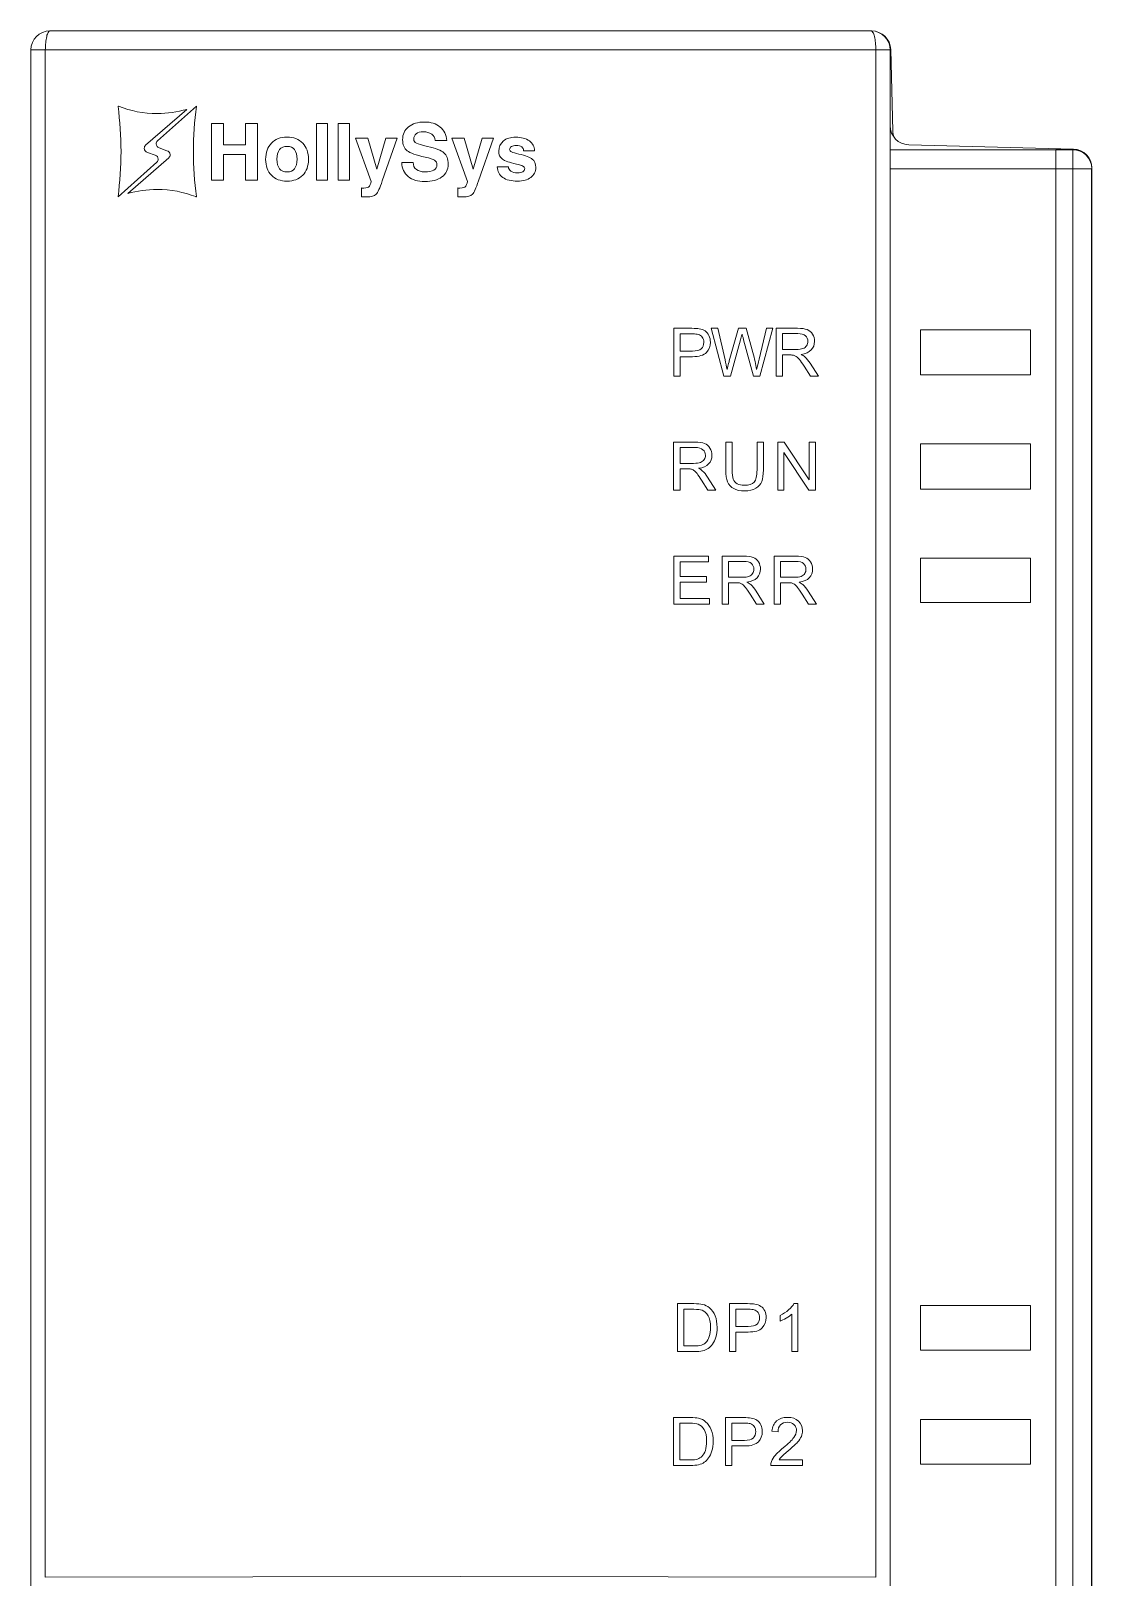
# Model space of a CAD drawing. Header units: millimetres. Extents: x 33157 to 59611, y -29750 to 1750.
# Drawn here: x 53813.7 to 53858.4, y -674.3 to -609.2 of the extents above; entities that cross this region are included whole.
import ezdxf

# ---------------------------------------------------------------- set-up
doc = ezdxf.new("R2010")
doc.units = ezdxf.units.MM
doc.layers.get('0').update_dxf_attribs({"lineweight": 18})
doc.layers.add('layer 1', color=7, linetype='Continuous', lineweight=18)
doc.layers.add('细实线', color=7, linetype='Continuous', lineweight=20)

# ---------------------------------------------------------------- blocks, each defined once
blk = doc.blocks.new('lk249s')
at = {"layer": 'layer 1', "lineweight": 9}
for points in [[(54151.622, -793.039), (54156.254, -793.039), (54156.254, -791.135), (54151.622, -791.135)], [(54151.622, -797.849), (54156.254, -797.849), (54156.254, -795.946), (54151.622, -795.946)], [(54151.622, -802.634), (54156.254, -802.634), (54156.254, -800.756), (54151.622, -800.756)], [(54151.622, -834.134), (54156.254, -834.134), (54156.254, -832.256), (54151.622, -832.256)], [(54151.622, -838.934), (54156.254, -838.934), (54156.254, -837.056), (54151.622, -837.056)]]:
    blk.add_lwpolyline(points, close=True, dxfattribs=at)
at = {"layer": 'layer 1'}
for points, knots in [([(54157.33, -783.542), (54157.33, -783.542), (54158.046, -783.542), (54158.046, -783.542), (54158.258, -783.542), (54158.462, -783.626), (54158.612, -783.776), (54158.762, -783.926), (54158.846, -784.13), (54158.846, -784.342), (54158.846, -784.342), (54158.846, -849.133), (54158.846, -849.133), (54158.846, -849.133), (54150.346, -854.036), (54150.346, -854.036), (54150.346, -854.036), (54150.347, -851.083), (54150.347, -851.083), (54150.347, -851.083), (54155.33, -848.206), (54155.33, -848.206), (54156.568, -847.491), (54157.33, -846.171), (54157.33, -844.741), (54157.33, -844.741), (54157.33, -783.542), (54157.33, -783.542)], [0, 0, 0, 0, 140214.61776, 140214.61776, 140214.61776, 280429.23552, 280429.23552, 280429.23552, 420643.85328, 420643.85328, 420643.85328, 560858.47104, 560858.47104, 560858.47104, 701073.0888, 701073.0888, 701073.0888, 841287.706559, 841287.706559, 841287.706559, 981502.324319, 981502.324319, 981502.324319, 1121716.942079, 1121716.942079, 1121716.942079, 1261931.559839, 1261931.559839, 1261931.559839, 1261931.559839]), ([(54119.387, -783.778), (54119.387, -783.778), (54119.387, -783.778), (54119.387, -783.778), (54119.387, -783.778), (54119.057, -783.658), (54119.057, -783.658), (54118.979, -783.641), (54118.921, -783.572), (54118.921, -783.489), (54118.921, -783.438), (54118.944, -783.392), (54118.98, -783.36), (54118.98, -783.36), (54118.98, -783.359), (54118.98, -783.359), (54118.98, -783.359), (54120.708, -781.848), (54120.708, -781.848), (54120.313, -781.961), (54119.896, -782.023), (54119.466, -782.023), (54118.892, -782.023), (54118.344, -781.915), (54117.84, -781.719), (54117.831, -781.716), (54117.823, -781.714), (54117.815, -781.711), (54117.815, -781.711), (54117.815, -781.722), (54117.815, -781.722), (54117.898, -782.343), (54117.942, -782.977), (54117.942, -783.622), (54117.942, -784.266), (54117.898, -784.9), (54117.815, -785.522), (54117.815, -785.522), (54117.815, -785.535), (54117.815, -785.535), (54117.815, -785.535), (54119.454, -784.067), (54119.454, -784.067), (54119.454, -784.067), (54119.453, -784.066), (54119.453, -784.066), (54119.486, -784.034), (54119.507, -783.99), (54119.507, -783.941), (54119.507, -783.865), (54119.456, -783.801), (54119.387, -783.778)], [0, 0, 0, 0, 136115.799788, 136115.799788, 136115.799788, 272231.599577, 272231.599577, 272231.599577, 408347.399365, 408347.399365, 408347.399365, 544463.199154, 544463.199154, 544463.199154, 680578.998942, 680578.998942, 680578.998942, 816694.798731, 816694.798731, 816694.798731, 952810.598519, 952810.598519, 952810.598519, 1088926.398307, 1088926.398307, 1088926.398307, 1225042.198096, 1225042.198096, 1225042.198096, 1361157.997884, 1361157.997884, 1361157.997884, 1497273.797673, 1497273.797673, 1497273.797673, 1633389.597461, 1633389.597461, 1633389.597461, 1769505.397249, 1769505.397249, 1769505.397249, 1905621.197038, 1905621.197038, 1905621.197038, 2041736.996826, 2041736.996826, 2041736.996826, 2177852.796615, 2177852.796615, 2177852.796615, 2313968.596403, 2313968.596403, 2313968.596403, 2313968.596403]), ([(54119.545, -783.467), (54119.545, -783.467), (54119.545, -783.467), (54119.545, -783.467), (54119.545, -783.467), (54119.874, -783.588), (54119.874, -783.588), (54119.952, -783.604), (54120.011, -783.673), (54120.011, -783.756), (54120.011, -783.808), (54119.988, -783.853), (54119.951, -783.885), (54119.951, -783.885), (54119.952, -783.886), (54119.952, -783.886), (54119.952, -783.886), (54118.224, -785.397), (54118.224, -785.397), (54118.619, -785.284), (54119.035, -785.223), (54119.466, -785.223), (54120.039, -785.223), (54120.587, -785.331), (54121.092, -785.526), (54121.1, -785.529), (54121.108, -785.531), (54121.117, -785.534), (54121.117, -785.534), (54121.117, -785.523), (54121.117, -785.523), (54121.033, -784.902), (54120.989, -784.268), (54120.989, -783.623), (54120.989, -782.979), (54121.033, -782.345), (54121.117, -781.723), (54121.117, -781.723), (54121.117, -781.71), (54121.117, -781.71), (54121.117, -781.71), (54119.478, -783.178), (54119.478, -783.178), (54119.478, -783.178), (54119.478, -783.179), (54119.478, -783.179), (54119.445, -783.211), (54119.425, -783.255), (54119.425, -783.304), (54119.425, -783.38), (54119.475, -783.445), (54119.545, -783.467)], [0, 0, 0, 0, 136121.000602, 136121.000602, 136121.000602, 272242.001203, 272242.001203, 272242.001203, 408363.001805, 408363.001805, 408363.001805, 544484.002407, 544484.002407, 544484.002407, 680605.003008, 680605.003008, 680605.003008, 816726.00361, 816726.00361, 816726.00361, 952847.004212, 952847.004212, 952847.004212, 1088968.004814, 1088968.004814, 1088968.004814, 1225089.005415, 1225089.005415, 1225089.005415, 1361210.006017, 1361210.006017, 1361210.006017, 1497331.006619, 1497331.006619, 1497331.006619, 1633452.00722, 1633452.00722, 1633452.00722, 1769573.007822, 1769573.007822, 1769573.007822, 1905694.008424, 1905694.008424, 1905694.008424, 2041815.009025, 2041815.009025, 2041815.009025, 2177936.009627, 2177936.009627, 2177936.009627, 2314057.010229, 2314057.010229, 2314057.010229, 2314057.010229]), ([(54121.76, -782.445), (54121.76, -782.445), (54122.009, -782.445), (54122.009, -782.445), (54122.009, -782.445), (54122.258, -782.445), (54122.258, -782.445), (54122.258, -782.445), (54122.258, -783.336), (54122.258, -783.336), (54122.258, -783.336), (54123.189, -783.336), (54123.189, -783.336), (54123.189, -783.336), (54123.189, -782.445), (54123.189, -782.445), (54123.189, -782.445), (54123.437, -782.445), (54123.437, -782.445), (54123.437, -782.445), (54123.687, -782.445), (54123.687, -782.445), (54123.687, -782.445), (54123.687, -784.825), (54123.687, -784.825), (54123.687, -784.825), (54123.439, -784.825), (54123.439, -784.825), (54123.439, -784.825), (54123.189, -784.825), (54123.189, -784.825), (54123.189, -784.825), (54123.189, -783.746), (54123.189, -783.746), (54123.189, -783.746), (54122.258, -783.746), (54122.258, -783.746), (54122.258, -783.746), (54122.258, -784.825), (54122.258, -784.825), (54122.258, -784.825), (54122.01, -784.825), (54122.01, -784.825), (54122.01, -784.825), (54121.76, -784.825), (54121.76, -784.825), (54121.76, -784.825), (54121.76, -782.445), (54121.76, -782.445)], [0, 0, 0, 0, 136433.555373, 136433.555373, 136433.555373, 272867.110746, 272867.110746, 272867.110746, 409300.666118, 409300.666118, 409300.666118, 545734.221491, 545734.221491, 545734.221491, 682167.776864, 682167.776864, 682167.776864, 818601.332237, 818601.332237, 818601.332237, 955034.887609, 955034.887609, 955034.887609, 1091468.442982, 1091468.442982, 1091468.442982, 1227901.998355, 1227901.998355, 1227901.998355, 1364335.553728, 1364335.553728, 1364335.553728, 1500769.109101, 1500769.109101, 1500769.109101, 1637202.664473, 1637202.664473, 1637202.664473, 1773636.219846, 1773636.219846, 1773636.219846, 1910069.775219, 1910069.775219, 1910069.775219, 2046503.330592, 2046503.330592, 2046503.330592, 2182936.885964, 2182936.885964, 2182936.885964, 2182936.885964]), ([(54126.176, -782.445), (54126.176, -782.445), (54126.407, -782.445), (54126.407, -782.445), (54126.407, -782.445), (54126.64, -782.445), (54126.64, -782.445), (54126.64, -782.445), (54126.64, -784.825), (54126.64, -784.825), (54126.64, -784.825), (54126.409, -784.825), (54126.409, -784.825), (54126.409, -784.825), (54126.176, -784.825), (54126.176, -784.825), (54126.176, -784.825), (54126.176, -782.445), (54126.176, -782.445)], [0, 0, 0, 0, 144477.323876, 144477.323876, 144477.323876, 288954.647752, 288954.647752, 288954.647752, 433431.971627, 433431.971627, 433431.971627, 577909.295503, 577909.295503, 577909.295503, 722386.619379, 722386.619379, 722386.619379, 866863.943255, 866863.943255, 866863.943255, 866863.943255]), ([(54127.097, -782.445), (54127.097, -782.445), (54127.329, -782.445), (54127.329, -782.445), (54127.329, -782.445), (54127.562, -782.445), (54127.562, -782.445), (54127.562, -782.445), (54127.562, -784.825), (54127.562, -784.825), (54127.562, -784.825), (54127.33, -784.825), (54127.33, -784.825), (54127.33, -784.825), (54127.097, -784.825), (54127.097, -784.825), (54127.097, -784.825), (54127.097, -782.445), (54127.097, -782.445)], [0, 0, 0, 0, 144479.766028, 144479.766028, 144479.766028, 288959.532057, 288959.532057, 288959.532057, 433439.298085, 433439.298085, 433439.298085, 577919.064114, 577919.064114, 577919.064114, 722398.830142, 722398.830142, 722398.830142, 866878.596171, 866878.596171, 866878.596171, 866878.596171]), ([(54131.18, -783.161), (54131.171, -783.047), (54131.121, -782.957), (54131.031, -782.89), (54130.94, -782.824), (54130.822, -782.79), (54130.677, -782.79), (54130.55, -782.79), (54130.452, -782.818), (54130.38, -782.874), (54130.309, -782.929), (54130.274, -783.007), (54130.274, -783.106), (54130.274, -783.177), (54130.311, -783.232), (54130.385, -783.271), (54130.459, -783.31), (54130.615, -783.356), (54130.853, -783.409), (54131.2, -783.486), (54131.432, -783.576), (54131.548, -783.677), (54131.665, -783.778), (54131.723, -783.939), (54131.723, -784.162), (54131.723, -784.385), (54131.635, -784.562), (54131.459, -784.694), (54131.283, -784.825), (54131.045, -784.89), (54130.745, -784.89), (54130.444, -784.89), (54130.209, -784.821), (54130.039, -784.681), (54129.87, -784.542), (54129.779, -784.344), (54129.767, -784.087), (54129.767, -784.087), (54130.246, -784.087), (54130.246, -784.087), (54130.251, -784.213), (54130.297, -784.31), (54130.384, -784.378), (54130.47, -784.446), (54130.591, -784.48), (54130.745, -784.48), (54130.904, -784.48), (54131.028, -784.455), (54131.117, -784.404), (54131.206, -784.352), (54131.251, -784.281), (54131.251, -784.191), (54131.251, -784.101), (54131.219, -784.035), (54131.154, -783.993), (54131.092, -783.951), (54130.958, -783.907), (54130.753, -783.862), (54130.375, -783.778), (54130.122, -783.687), (54129.995, -783.588), (54129.868, -783.491), (54129.805, -783.34), (54129.805, -783.133), (54129.805, -782.902), (54129.889, -782.719), (54130.056, -782.584), (54130.224, -782.448), (54130.45, -782.38), (54130.735, -782.38), (54131.002, -782.38), (54131.219, -782.451), (54131.386, -782.591), (54131.554, -782.732), (54131.647, -782.922), (54131.665, -783.161), (54131.665, -783.161), (54131.18, -783.161), (54131.18, -783.161)], [0, 0, 0, 0, 134599.520975, 134599.520975, 134599.520975, 269199.041949, 269199.041949, 269199.041949, 403798.562924, 403798.562924, 403798.562924, 538398.083898, 538398.083898, 538398.083898, 672997.604873, 672997.604873, 672997.604873, 807597.125847, 807597.125847, 807597.125847, 942196.646822, 942196.646822, 942196.646822, 1076796.167796, 1076796.167796, 1076796.167796, 1211395.688771, 1211395.688771, 1211395.688771, 1345995.209745, 1345995.209745, 1345995.209745, 1480594.73072, 1480594.73072, 1480594.73072, 1615194.251694, 1615194.251694, 1615194.251694, 1749793.772669, 1749793.772669, 1749793.772669, 1884393.293643, 1884393.293643, 1884393.293643, 2018992.814618, 2018992.814618, 2018992.814618, 2153592.335592, 2153592.335592, 2153592.335592, 2288191.856567, 2288191.856567, 2288191.856567, 2422791.377541, 2422791.377541, 2422791.377541, 2557390.898516, 2557390.898516, 2557390.898516, 2691990.41949, 2691990.41949, 2691990.41949, 2826589.940465, 2826589.940465, 2826589.940465, 2961189.461439, 2961189.461439, 2961189.461439, 3095788.982414, 3095788.982414, 3095788.982414, 3230388.503388, 3230388.503388, 3230388.503388, 3364988.024363, 3364988.024363, 3364988.024363, 3499587.545337, 3499587.545337, 3499587.545337, 3499587.545337]), ([(54124.278, -784.624), (54124.116, -784.459), (54124.035, -784.236), (54124.035, -783.955), (54124.035, -783.668), (54124.116, -783.44), (54124.278, -783.272), (54124.441, -783.103), (54124.66, -783.018), (54124.935, -783.018), (54125.213, -783.018), (54125.433, -783.103), (54125.595, -783.272), (54125.757, -783.44), (54125.838, -783.668), (54125.838, -783.955), (54125.838, -784.236), (54125.757, -784.459), (54125.595, -784.624), (54125.433, -784.789), (54125.213, -784.872), (54124.935, -784.872), (54124.66, -784.872), (54124.441, -784.789), (54124.278, -784.624)], [0, 0, 0, 0, 141260.148462, 141260.148462, 141260.148462, 282520.296925, 282520.296925, 282520.296925, 423780.445387, 423780.445387, 423780.445387, 565040.59385, 565040.59385, 565040.59385, 706300.742312, 706300.742312, 706300.742312, 847560.890774, 847560.890774, 847560.890774, 988821.039237, 988821.039237, 988821.039237, 1130081.187699, 1130081.187699, 1130081.187699, 1130081.187699]), ([(54128.947, -784.863), (54128.845, -785.16), (54128.758, -785.346), (54128.686, -785.422), (54128.613, -785.498), (54128.484, -785.535), (54128.298, -785.535), (54128.298, -785.535), (54128.076, -785.53), (54128.076, -785.53), (54128.076, -785.53), (54128.076, -785.158), (54128.076, -785.158), (54128.087, -785.162), (54128.117, -785.165), (54128.165, -785.165), (54128.289, -785.165), (54128.37, -785.139), (54128.408, -785.088), (54128.432, -785.056), (54128.456, -784.989), (54128.479, -784.888), (54128.479, -784.888), (54127.822, -783.064), (54127.822, -783.064), (54127.822, -783.064), (54128.078, -783.064), (54128.078, -783.064), (54128.078, -783.064), (54128.336, -783.064), (54128.336, -783.064), (54128.336, -783.064), (54128.719, -784.371), (54128.719, -784.371), (54128.719, -784.371), (54128.719, -784.371), (54128.719, -784.371), (54128.719, -784.371), (54129.092, -783.064), (54129.092, -783.064), (54129.092, -783.064), (54129.335, -783.064), (54129.335, -783.064), (54129.335, -783.064), (54129.578, -783.064), (54129.578, -783.064), (54129.578, -783.064), (54128.947, -784.863), (54128.947, -784.863)], [0, 0, 0, 0, 136450.072943, 136450.072943, 136450.072943, 272900.145885, 272900.145885, 272900.145885, 409350.218828, 409350.218828, 409350.218828, 545800.291771, 545800.291771, 545800.291771, 682250.364713, 682250.364713, 682250.364713, 818700.437656, 818700.437656, 818700.437656, 955150.510599, 955150.510599, 955150.510599, 1091600.583541, 1091600.583541, 1091600.583541, 1228050.656484, 1228050.656484, 1228050.656484, 1364500.729427, 1364500.729427, 1364500.729427, 1500950.802369, 1500950.802369, 1500950.802369, 1637400.875312, 1637400.875312, 1637400.875312, 1773850.948255, 1773850.948255, 1773850.948255, 1910301.021197, 1910301.021197, 1910301.021197, 2046751.09414, 2046751.09414, 2046751.09414, 2183201.167083, 2183201.167083, 2183201.167083, 2183201.167083]), ([(54133.004, -784.863), (54132.902, -785.16), (54132.815, -785.346), (54132.743, -785.422), (54132.67, -785.498), (54132.541, -785.535), (54132.355, -785.535), (54132.355, -785.535), (54132.133, -785.53), (54132.133, -785.53), (54132.133, -785.53), (54132.133, -785.158), (54132.133, -785.158), (54132.144, -785.162), (54132.174, -785.165), (54132.222, -785.165), (54132.347, -785.165), (54132.428, -785.139), (54132.465, -785.088), (54132.489, -785.056), (54132.513, -784.989), (54132.537, -784.888), (54132.537, -784.888), (54131.88, -783.064), (54131.88, -783.064), (54131.88, -783.064), (54132.135, -783.064), (54132.135, -783.064), (54132.135, -783.064), (54132.393, -783.064), (54132.393, -783.064), (54132.393, -783.064), (54132.776, -784.371), (54132.776, -784.371), (54132.776, -784.371), (54132.777, -784.371), (54132.777, -784.371), (54132.777, -784.371), (54133.15, -783.064), (54133.15, -783.064), (54133.15, -783.064), (54133.393, -783.064), (54133.393, -783.064), (54133.393, -783.064), (54133.636, -783.064), (54133.636, -783.064), (54133.636, -783.064), (54133.004, -784.863), (54133.004, -784.863)], [0, 0, 0, 0, 136460.225772, 136460.225772, 136460.225772, 272920.451543, 272920.451543, 272920.451543, 409380.677315, 409380.677315, 409380.677315, 545840.903087, 545840.903087, 545840.903087, 682301.128859, 682301.128859, 682301.128859, 818761.35463, 818761.35463, 818761.35463, 955221.580402, 955221.580402, 955221.580402, 1091681.806174, 1091681.806174, 1091681.806174, 1228142.031946, 1228142.031946, 1228142.031946, 1364602.257717, 1364602.257717, 1364602.257717, 1501062.483489, 1501062.483489, 1501062.483489, 1637522.709261, 1637522.709261, 1637522.709261, 1773982.935033, 1773982.935033, 1773982.935033, 1910443.160804, 1910443.160804, 1910443.160804, 2046903.386576, 2046903.386576, 2046903.386576, 2183363.612348, 2183363.612348, 2183363.612348, 2183363.612348]), ([(54134.905, -783.594), (54134.905, -783.525), (54134.877, -783.47), (54134.821, -783.429), (54134.765, -783.388), (54134.69, -783.368), (54134.597, -783.368), (54134.507, -783.368), (54134.438, -783.383), (54134.387, -783.414), (54134.337, -783.445), (54134.312, -783.487), (54134.312, -783.543), (54134.312, -783.581), (54134.341, -783.615), (54134.398, -783.643), (54134.454, -783.67), (54134.554, -783.7), (54134.698, -783.732), (54134.983, -783.796), (54135.174, -783.865), (54135.27, -783.941), (54135.366, -784.016), (54135.415, -784.135), (54135.415, -784.297), (54135.415, -784.47), (54135.345, -784.608), (54135.205, -784.714), (54135.065, -784.819), (54134.88, -784.872), (54134.651, -784.872), (54134.38, -784.872), (54134.171, -784.82), (54134.025, -784.716), (54133.878, -784.613), (54133.8, -784.461), (54133.79, -784.263), (54133.79, -784.263), (54134.263, -784.263), (54134.263, -784.263), (54134.266, -784.344), (54134.302, -784.407), (54134.371, -784.453), (54134.44, -784.499), (54134.533, -784.522), (54134.651, -784.522), (54134.744, -784.522), (54134.816, -784.506), (54134.869, -784.474), (54134.921, -784.443), (54134.948, -784.398), (54134.948, -784.341), (54134.948, -784.301), (54134.922, -784.267), (54134.871, -784.239), (54134.821, -784.212), (54134.732, -784.184), (54134.604, -784.156), (54134.306, -784.089), (54134.107, -784.019), (54134.007, -783.944), (54133.906, -783.871), (54133.856, -783.757), (54133.856, -783.603), (54133.856, -783.428), (54133.921, -783.287), (54134.051, -783.179), (54134.181, -783.072), (54134.353, -783.018), (54134.565, -783.018), (54134.805, -783.018), (54134.998, -783.071), (54135.145, -783.176), (54135.292, -783.282), (54135.365, -783.421), (54135.365, -783.594), (54135.365, -783.594), (54135.365, -783.594), (54135.365, -783.594), (54135.365, -783.594), (54134.905, -783.594), (54134.905, -783.594)], [0, 0, 0, 0, 134486.007037, 134486.007037, 134486.007037, 268972.014074, 268972.014074, 268972.014074, 403458.021111, 403458.021111, 403458.021111, 537944.028148, 537944.028148, 537944.028148, 672430.035185, 672430.035185, 672430.035185, 806916.042222, 806916.042222, 806916.042222, 941402.049259, 941402.049259, 941402.049259, 1075888.056296, 1075888.056296, 1075888.056296, 1210374.063333, 1210374.063333, 1210374.063333, 1344860.070371, 1344860.070371, 1344860.070371, 1479346.077408, 1479346.077408, 1479346.077408, 1613832.084445, 1613832.084445, 1613832.084445, 1748318.091482, 1748318.091482, 1748318.091482, 1882804.098519, 1882804.098519, 1882804.098519, 2017290.105556, 2017290.105556, 2017290.105556, 2151776.112593, 2151776.112593, 2151776.112593, 2286262.11963, 2286262.11963, 2286262.11963, 2420748.126667, 2420748.126667, 2420748.126667, 2555234.133704, 2555234.133704, 2555234.133704, 2689720.140741, 2689720.140741, 2689720.140741, 2824206.147778, 2824206.147778, 2824206.147778, 2958692.154815, 2958692.154815, 2958692.154815, 3093178.161852, 3093178.161852, 3093178.161852, 3227664.168889, 3227664.168889, 3227664.168889, 3362150.175926, 3362150.175926, 3362150.175926, 3496636.182963, 3496636.182963, 3496636.182963, 3631122.19, 3631122.19, 3631122.19, 3631122.19]), ([(54125.252, -784.347), (54125.324, -784.256), (54125.361, -784.124), (54125.361, -783.95), (54125.361, -783.772), (54125.324, -783.638), (54125.252, -783.545), (54125.179, -783.453), (54125.074, -783.407), (54124.935, -783.407), (54124.797, -783.407), (54124.691, -783.453), (54124.619, -783.545), (54124.547, -783.638), (54124.511, -783.772), (54124.511, -783.95), (54124.511, -784.124), (54124.547, -784.256), (54124.619, -784.347), (54124.691, -784.437), (54124.797, -784.482), (54124.935, -784.482), (54125.074, -784.482), (54125.179, -784.437), (54125.252, -784.347)], [0, 0, 0, 0, 141261.367924, 141261.367924, 141261.367924, 282522.735848, 282522.735848, 282522.735848, 423784.103772, 423784.103772, 423784.103772, 565045.471695, 565045.471695, 565045.471695, 706306.839619, 706306.839619, 706306.839619, 847568.207543, 847568.207543, 847568.207543, 988829.575467, 988829.575467, 988829.575467, 1130090.943391, 1130090.943391, 1130090.943391, 1130090.943391]), ([(54145.543, -793.094), (54145.543, -793.094), (54145.543, -791.074), (54145.543, -791.074), (54145.543, -791.074), (54146.439, -791.074), (54146.439, -791.074), (54146.619, -791.074), (54146.756, -791.092), (54146.85, -791.128), (54146.943, -791.165), (54147.018, -791.229), (54147.074, -791.32), (54147.13, -791.412), (54147.158, -791.514), (54147.158, -791.625), (54147.158, -791.768), (54147.111, -791.889), (54147.018, -791.987), (54146.926, -792.086), (54146.783, -792.148), (54146.589, -792.174), (54146.66, -792.208), (54146.714, -792.242), (54146.75, -792.275), (54146.828, -792.347), (54146.902, -792.436), (54146.971, -792.544), (54146.971, -792.544), (54147.321, -793.094), (54147.321, -793.094), (54147.321, -793.094), (54146.987, -793.094), (54146.987, -793.094), (54146.987, -793.094), (54146.72, -792.674), (54146.72, -792.674), (54146.642, -792.552), (54146.578, -792.459), (54146.527, -792.395), (54146.477, -792.331), (54146.431, -792.286), (54146.391, -792.26), (54146.352, -792.235), (54146.311, -792.217), (54146.27, -792.206), (54146.239, -792.2), (54146.19, -792.197), (54146.121, -792.197), (54146.121, -792.197), (54145.811, -792.197), (54145.811, -792.197), (54145.811, -792.197), (54145.811, -793.094), (54145.811, -793.094), (54145.811, -793.094), (54145.543, -793.094), (54145.543, -793.094)], [0, 0, 0, 0, 135720.7289, 135720.7289, 135720.7289, 271441.457801, 271441.457801, 271441.457801, 407162.186701, 407162.186701, 407162.186701, 542882.915601, 542882.915601, 542882.915601, 678603.644501, 678603.644501, 678603.644501, 814324.373402, 814324.373402, 814324.373402, 950045.102302, 950045.102302, 950045.102302, 1085765.831202, 1085765.831202, 1085765.831202, 1221486.560103, 1221486.560103, 1221486.560103, 1357207.289003, 1357207.289003, 1357207.289003, 1492928.017903, 1492928.017903, 1492928.017903, 1628648.746804, 1628648.746804, 1628648.746804, 1764369.475704, 1764369.475704, 1764369.475704, 1900090.204604, 1900090.204604, 1900090.204604, 2035810.933504, 2035810.933504, 2035810.933504, 2171531.662405, 2171531.662405, 2171531.662405, 2307252.391305, 2307252.391305, 2307252.391305, 2442973.120205, 2442973.120205, 2442973.120205, 2578693.849106, 2578693.849106, 2578693.849106, 2578693.849106]), ([(54141.227, -793.094), (54141.227, -793.094), (54141.227, -791.074), (54141.227, -791.074), (54141.227, -791.074), (54141.99, -791.074), (54141.99, -791.074), (54142.124, -791.074), (54142.226, -791.08), (54142.297, -791.093), (54142.397, -791.11), (54142.48, -791.141), (54142.547, -791.187), (54142.614, -791.234), (54142.668, -791.299), (54142.709, -791.382), (54142.75, -791.465), (54142.771, -791.557), (54142.771, -791.657), (54142.771, -791.828), (54142.716, -791.974), (54142.606, -792.092), (54142.497, -792.211), (54142.299, -792.27), (54142.013, -792.27), (54142.013, -792.27), (54141.495, -792.27), (54141.495, -792.27), (54141.495, -792.27), (54141.495, -793.094), (54141.495, -793.094), (54141.495, -793.094), (54141.227, -793.094), (54141.227, -793.094)], [0, 0, 0, 0, 138647.872478, 138647.872478, 138647.872478, 277295.744955, 277295.744955, 277295.744955, 415943.617433, 415943.617433, 415943.617433, 554591.48991, 554591.48991, 554591.48991, 693239.362388, 693239.362388, 693239.362388, 831887.234865, 831887.234865, 831887.234865, 970535.107343, 970535.107343, 970535.107343, 1109182.97982, 1109182.97982, 1109182.97982, 1247830.852298, 1247830.852298, 1247830.852298, 1386478.724775, 1386478.724775, 1386478.724775, 1525126.597253, 1525126.597253, 1525126.597253, 1525126.597253]), ([(54141.495, -792.033), (54141.495, -792.033), (54142.017, -792.033), (54142.017, -792.033), (54142.19, -792.033), (54142.312, -792.001), (54142.385, -791.937), (54142.458, -791.872), (54142.494, -791.782), (54142.494, -791.665), (54142.494, -791.581), (54142.473, -791.508), (54142.43, -791.448), (54142.387, -791.388), (54142.331, -791.348), (54142.261, -791.329), (54142.216, -791.317), (54142.133, -791.311), (54142.012, -791.311), (54142.012, -791.311), (54141.495, -791.311), (54141.495, -791.311), (54141.495, -791.311), (54141.495, -792.033), (54141.495, -792.033)], [0, 0, 0, 0, 141316.70226, 141316.70226, 141316.70226, 282633.404521, 282633.404521, 282633.404521, 423950.106781, 423950.106781, 423950.106781, 565266.809041, 565266.809041, 565266.809041, 706583.511302, 706583.511302, 706583.511302, 847900.213562, 847900.213562, 847900.213562, 989216.915822, 989216.915822, 989216.915822, 1130533.618082, 1130533.618082, 1130533.618082, 1130533.618082]), ([(54143.34, -793.094), (54143.34, -793.094), (54142.808, -791.074), (54142.808, -791.074), (54142.808, -791.074), (54143.086, -791.074), (54143.086, -791.074), (54143.086, -791.074), (54143.389, -792.399), (54143.389, -792.399), (54143.421, -792.538), (54143.451, -792.675), (54143.476, -792.812), (54143.529, -792.596), (54143.56, -792.472), (54143.569, -792.439), (54143.569, -792.439), (54143.951, -791.074), (54143.951, -791.074), (54143.951, -791.074), (54144.273, -791.074), (54144.273, -791.074), (54144.273, -791.074), (54144.563, -792.097), (54144.563, -792.097), (54144.634, -792.351), (54144.686, -792.589), (54144.72, -792.812), (54144.747, -792.684), (54144.781, -792.538), (54144.823, -792.373), (54144.823, -792.373), (54145.139, -791.074), (54145.139, -791.074), (54145.139, -791.074), (54145.407, -791.074), (54145.407, -791.074), (54145.407, -791.074), (54144.854, -793.094), (54144.854, -793.094), (54144.854, -793.094), (54144.594, -793.094), (54144.594, -793.094), (54144.594, -793.094), (54144.17, -791.555), (54144.17, -791.555), (54144.135, -791.426), (54144.113, -791.347), (54144.105, -791.318), (54144.082, -791.41), (54144.061, -791.489), (54144.043, -791.554), (54144.043, -791.554), (54143.619, -793.094), (54143.619, -793.094), (54143.619, -793.094), (54143.34, -793.094), (54143.34, -793.094)], [0, 0, 0, 0, 135711.726005, 135711.726005, 135711.726005, 271423.452009, 271423.452009, 271423.452009, 407135.178014, 407135.178014, 407135.178014, 542846.904018, 542846.904018, 542846.904018, 678558.630023, 678558.630023, 678558.630023, 814270.356027, 814270.356027, 814270.356027, 949982.082032, 949982.082032, 949982.082032, 1085693.808036, 1085693.808036, 1085693.808036, 1221405.534041, 1221405.534041, 1221405.534041, 1357117.260045, 1357117.260045, 1357117.260045, 1492828.98605, 1492828.98605, 1492828.98605, 1628540.712054, 1628540.712054, 1628540.712054, 1764252.438059, 1764252.438059, 1764252.438059, 1899964.164064, 1899964.164064, 1899964.164064, 2035675.890068, 2035675.890068, 2035675.890068, 2171387.616073, 2171387.616073, 2171387.616073, 2307099.342077, 2307099.342077, 2307099.342077, 2442811.068082, 2442811.068082, 2442811.068082, 2578522.794086, 2578522.794086, 2578522.794086, 2578522.794086]), ([(54145.811, -791.966), (54145.811, -791.966), (54146.385, -791.966), (54146.385, -791.966), (54146.508, -791.966), (54146.603, -791.953), (54146.671, -791.927), (54146.74, -791.903), (54146.792, -791.862), (54146.827, -791.806), (54146.863, -791.751), (54146.881, -791.69), (54146.881, -791.625), (54146.881, -791.53), (54146.847, -791.451), (54146.778, -791.389), (54146.708, -791.327), (54146.599, -791.297), (54146.45, -791.297), (54146.45, -791.297), (54145.811, -791.297), (54145.811, -791.297), (54145.811, -791.297), (54145.811, -791.966), (54145.811, -791.966)], [0, 0, 0, 0, 141328.216649, 141328.216649, 141328.216649, 282656.433297, 282656.433297, 282656.433297, 423984.649946, 423984.649946, 423984.649946, 565312.866594, 565312.866594, 565312.866594, 706641.083243, 706641.083243, 706641.083243, 847969.299891, 847969.299891, 847969.299891, 989297.51654, 989297.51654, 989297.51654, 1130625.733188, 1130625.733188, 1130625.733188, 1130625.733188]), ([(54141.224, -797.894), (54141.224, -797.894), (54141.224, -795.874), (54141.224, -795.874), (54141.224, -795.874), (54142.12, -795.874), (54142.12, -795.874), (54142.3, -795.874), (54142.437, -795.892), (54142.53, -795.928), (54142.624, -795.965), (54142.699, -796.029), (54142.755, -796.12), (54142.811, -796.212), (54142.839, -796.314), (54142.839, -796.425), (54142.839, -796.568), (54142.792, -796.689), (54142.699, -796.787), (54142.607, -796.886), (54142.464, -796.948), (54142.27, -796.974), (54142.341, -797.008), (54142.394, -797.042), (54142.431, -797.075), (54142.509, -797.147), (54142.583, -797.236), (54142.652, -797.344), (54142.652, -797.344), (54143.002, -797.894), (54143.002, -797.894), (54143.002, -797.894), (54142.668, -797.894), (54142.668, -797.894), (54142.668, -797.894), (54142.401, -797.474), (54142.401, -797.474), (54142.323, -797.352), (54142.259, -797.259), (54142.208, -797.195), (54142.157, -797.131), (54142.112, -797.086), (54142.072, -797.06), (54142.033, -797.035), (54141.992, -797.017), (54141.95, -797.006), (54141.92, -797), (54141.871, -796.997), (54141.802, -796.997), (54141.802, -796.997), (54141.492, -796.997), (54141.492, -796.997), (54141.492, -796.997), (54141.492, -797.894), (54141.492, -797.894), (54141.492, -797.894), (54141.224, -797.894), (54141.224, -797.894)], [0, 0, 0, 0, 135715.949135, 135715.949135, 135715.949135, 271431.89827, 271431.89827, 271431.89827, 407147.847406, 407147.847406, 407147.847406, 542863.796541, 542863.796541, 542863.796541, 678579.745676, 678579.745676, 678579.745676, 814295.694811, 814295.694811, 814295.694811, 950011.643947, 950011.643947, 950011.643947, 1085727.593082, 1085727.593082, 1085727.593082, 1221443.542217, 1221443.542217, 1221443.542217, 1357159.491352, 1357159.491352, 1357159.491352, 1492875.440488, 1492875.440488, 1492875.440488, 1628591.389623, 1628591.389623, 1628591.389623, 1764307.338758, 1764307.338758, 1764307.338758, 1900023.287893, 1900023.287893, 1900023.287893, 2035739.237029, 2035739.237029, 2035739.237029, 2171455.186164, 2171455.186164, 2171455.186164, 2307171.135299, 2307171.135299, 2307171.135299, 2442887.084434, 2442887.084434, 2442887.084434, 2578603.033569, 2578603.033569, 2578603.033569, 2578603.033569]), ([(54141.492, -796.766), (54141.492, -796.766), (54142.066, -796.766), (54142.066, -796.766), (54142.188, -796.766), (54142.283, -796.753), (54142.352, -796.727), (54142.421, -796.703), (54142.473, -796.662), (54142.508, -796.606), (54142.544, -796.551), (54142.562, -796.49), (54142.562, -796.425), (54142.562, -796.33), (54142.528, -796.251), (54142.458, -796.189), (54142.389, -796.127), (54142.28, -796.097), (54142.131, -796.097), (54142.131, -796.097), (54141.492, -796.097), (54141.492, -796.097), (54141.492, -796.097), (54141.492, -796.766), (54141.492, -796.766)], [0, 0, 0, 0, 141323.373251, 141323.373251, 141323.373251, 282646.746503, 282646.746503, 282646.746503, 423970.119754, 423970.119754, 423970.119754, 565293.493005, 565293.493005, 565293.493005, 706616.866256, 706616.866256, 706616.866256, 847940.239508, 847940.239508, 847940.239508, 989263.612759, 989263.612759, 989263.612759, 1130586.98601, 1130586.98601, 1130586.98601, 1130586.98601]), ([(54144.737, -795.874), (54144.737, -795.874), (54145.005, -795.874), (54145.005, -795.874), (54145.005, -795.874), (54145.005, -797.041), (54145.005, -797.041), (54145.005, -797.244), (54144.982, -797.405), (54144.937, -797.525), (54144.89, -797.644), (54144.808, -797.741), (54144.688, -797.816), (54144.568, -797.891), (54144.412, -797.928), (54144.217, -797.928), (54144.028, -797.928), (54143.873, -797.896), (54143.754, -797.83), (54143.633, -797.765), (54143.548, -797.671), (54143.496, -797.547), (54143.445, -797.424), (54143.419, -797.255), (54143.419, -797.041), (54143.419, -797.041), (54143.419, -795.874), (54143.419, -795.874), (54143.419, -795.874), (54143.687, -795.874), (54143.687, -795.874), (54143.687, -795.874), (54143.687, -797.04), (54143.687, -797.04), (54143.687, -797.216), (54143.704, -797.346), (54143.736, -797.428), (54143.769, -797.512), (54143.824, -797.576), (54143.904, -797.621), (54143.983, -797.666), (54144.079, -797.688), (54144.194, -797.688), (54144.389, -797.688), (54144.529, -797.644), (54144.612, -797.555), (54144.696, -797.465), (54144.737, -797.294), (54144.737, -797.04), (54144.737, -797.04), (54144.737, -795.874), (54144.737, -795.874)], [0, 0, 0, 0, 136196.800922, 136196.800922, 136196.800922, 272393.601843, 272393.601843, 272393.601843, 408590.402765, 408590.402765, 408590.402765, 544787.203686, 544787.203686, 544787.203686, 680984.004608, 680984.004608, 680984.004608, 817180.805529, 817180.805529, 817180.805529, 953377.606451, 953377.606451, 953377.606451, 1089574.407372, 1089574.407372, 1089574.407372, 1225771.208294, 1225771.208294, 1225771.208294, 1361968.009215, 1361968.009215, 1361968.009215, 1498164.810137, 1498164.810137, 1498164.810137, 1634361.611058, 1634361.611058, 1634361.611058, 1770558.41198, 1770558.41198, 1770558.41198, 1906755.212901, 1906755.212901, 1906755.212901, 2042952.013823, 2042952.013823, 2042952.013823, 2179148.814744, 2179148.814744, 2179148.814744, 2315345.615666, 2315345.615666, 2315345.615666, 2315345.615666]), ([(54145.606, -797.894), (54145.606, -797.894), (54145.606, -795.874), (54145.606, -795.874), (54145.606, -795.874), (54145.88, -795.874), (54145.88, -795.874), (54145.88, -795.874), (54146.94, -797.46), (54146.94, -797.46), (54146.94, -797.46), (54146.94, -795.874), (54146.94, -795.874), (54146.94, -795.874), (54147.197, -795.874), (54147.197, -795.874), (54147.197, -795.874), (54147.197, -797.894), (54147.197, -797.894), (54147.197, -797.894), (54146.923, -797.894), (54146.923, -797.894), (54146.923, -797.894), (54145.862, -796.308), (54145.862, -796.308), (54145.862, -796.308), (54145.862, -797.894), (54145.862, -797.894), (54145.862, -797.894), (54145.606, -797.894), (54145.606, -797.894)], [0, 0, 0, 0, 139401.206457, 139401.206457, 139401.206457, 278802.412915, 278802.412915, 278802.412915, 418203.619372, 418203.619372, 418203.619372, 557604.825829, 557604.825829, 557604.825829, 697006.032286, 697006.032286, 697006.032286, 836407.238744, 836407.238744, 836407.238744, 975808.445201, 975808.445201, 975808.445201, 1115209.651658, 1115209.651658, 1115209.651658, 1254610.858115, 1254610.858115, 1254610.858115, 1394012.064573, 1394012.064573, 1394012.064573, 1394012.064573]), ([(54141.228, -802.694), (54141.228, -802.694), (54141.228, -800.674), (54141.228, -800.674), (54141.228, -800.674), (54142.687, -800.674), (54142.687, -800.674), (54142.687, -800.674), (54142.687, -800.911), (54142.687, -800.911), (54142.687, -800.911), (54141.496, -800.911), (54141.496, -800.911), (54141.496, -800.911), (54141.496, -801.532), (54141.496, -801.532), (54141.496, -801.532), (54142.61, -801.532), (54142.61, -801.532), (54142.61, -801.532), (54142.61, -801.769), (54142.61, -801.769), (54142.61, -801.769), (54141.496, -801.769), (54141.496, -801.769), (54141.496, -801.769), (54141.496, -802.457), (54141.496, -802.457), (54141.496, -802.457), (54142.735, -802.457), (54142.735, -802.457), (54142.735, -802.457), (54142.735, -802.694), (54142.735, -802.694), (54142.735, -802.694), (54141.228, -802.694), (54141.228, -802.694)], [0, 0, 0, 0, 138109.769035, 138109.769035, 138109.769035, 276219.53807, 276219.53807, 276219.53807, 414329.307105, 414329.307105, 414329.307105, 552439.076141, 552439.076141, 552439.076141, 690548.845176, 690548.845176, 690548.845176, 828658.614211, 828658.614211, 828658.614211, 966768.383246, 966768.383246, 966768.383246, 1104878.152281, 1104878.152281, 1104878.152281, 1242987.921316, 1242987.921316, 1242987.921316, 1381097.690351, 1381097.690351, 1381097.690351, 1519207.459386, 1519207.459386, 1519207.459386, 1657317.228422, 1657317.228422, 1657317.228422, 1657317.228422]), ([(54143.267, -802.694), (54143.267, -802.694), (54143.267, -800.674), (54143.267, -800.674), (54143.267, -800.674), (54144.162, -800.674), (54144.162, -800.674), (54144.343, -800.674), (54144.479, -800.692), (54144.573, -800.728), (54144.667, -800.765), (54144.741, -800.829), (54144.797, -800.92), (54144.853, -801.012), (54144.881, -801.114), (54144.881, -801.225), (54144.881, -801.368), (54144.835, -801.489), (54144.742, -801.587), (54144.649, -801.686), (54144.506, -801.748), (54144.312, -801.774), (54144.383, -801.808), (54144.437, -801.842), (54144.474, -801.875), (54144.552, -801.947), (54144.626, -802.036), (54144.695, -802.144), (54144.695, -802.144), (54145.044, -802.694), (54145.044, -802.694), (54145.044, -802.694), (54144.71, -802.694), (54144.71, -802.694), (54144.71, -802.694), (54144.443, -802.274), (54144.443, -802.274), (54144.366, -802.152), (54144.301, -802.059), (54144.251, -801.995), (54144.2, -801.931), (54144.155, -801.886), (54144.115, -801.86), (54144.075, -801.835), (54144.034, -801.817), (54143.993, -801.806), (54143.963, -801.8), (54143.914, -801.797), (54143.844, -801.797), (54143.844, -801.797), (54143.535, -801.797), (54143.535, -801.797), (54143.535, -801.797), (54143.535, -802.694), (54143.535, -802.694), (54143.535, -802.694), (54143.267, -802.694), (54143.267, -802.694)], [0, 0, 0, 0, 135727.000932, 135727.000932, 135727.000932, 271454.001864, 271454.001864, 271454.001864, 407181.002797, 407181.002797, 407181.002797, 542908.003729, 542908.003729, 542908.003729, 678635.004661, 678635.004661, 678635.004661, 814362.005593, 814362.005593, 814362.005593, 950089.006525, 950089.006525, 950089.006525, 1085816.007458, 1085816.007458, 1085816.007458, 1221543.00839, 1221543.00839, 1221543.00839, 1357270.009322, 1357270.009322, 1357270.009322, 1492997.010254, 1492997.010254, 1492997.010254, 1628724.011186, 1628724.011186, 1628724.011186, 1764451.012119, 1764451.012119, 1764451.012119, 1900178.013051, 1900178.013051, 1900178.013051, 2035905.013983, 2035905.013983, 2035905.013983, 2171632.014915, 2171632.014915, 2171632.014915, 2307359.015847, 2307359.015847, 2307359.015847, 2443086.01678, 2443086.01678, 2443086.01678, 2578813.017712, 2578813.017712, 2578813.017712, 2578813.017712]), ([(54145.462, -802.694), (54145.462, -802.694), (54145.462, -800.674), (54145.462, -800.674), (54145.462, -800.674), (54146.357, -800.674), (54146.357, -800.674), (54146.537, -800.674), (54146.674, -800.692), (54146.768, -800.728), (54146.862, -800.765), (54146.936, -800.829), (54146.992, -800.92), (54147.048, -801.012), (54147.076, -801.114), (54147.076, -801.225), (54147.076, -801.368), (54147.029, -801.489), (54146.937, -801.587), (54146.844, -801.686), (54146.701, -801.748), (54146.507, -801.774), (54146.578, -801.808), (54146.632, -801.842), (54146.669, -801.875), (54146.747, -801.947), (54146.821, -802.036), (54146.89, -802.144), (54146.89, -802.144), (54147.239, -802.694), (54147.239, -802.694), (54147.239, -802.694), (54146.905, -802.694), (54146.905, -802.694), (54146.905, -802.694), (54146.638, -802.274), (54146.638, -802.274), (54146.56, -802.152), (54146.496, -802.059), (54146.446, -801.995), (54146.395, -801.931), (54146.35, -801.886), (54146.31, -801.86), (54146.27, -801.835), (54146.229, -801.817), (54146.188, -801.806), (54146.158, -801.8), (54146.108, -801.797), (54146.039, -801.797), (54146.039, -801.797), (54145.73, -801.797), (54145.73, -801.797), (54145.73, -801.797), (54145.73, -802.694), (54145.73, -802.694), (54145.73, -802.694), (54145.462, -802.694), (54145.462, -802.694)], [0, 0, 0, 0, 135732.462846, 135732.462846, 135732.462846, 271464.925692, 271464.925692, 271464.925692, 407197.388539, 407197.388539, 407197.388539, 542929.851385, 542929.851385, 542929.851385, 678662.314231, 678662.314231, 678662.314231, 814394.777077, 814394.777077, 814394.777077, 950127.239924, 950127.239924, 950127.239924, 1085859.70277, 1085859.70277, 1085859.70277, 1221592.165616, 1221592.165616, 1221592.165616, 1357324.628462, 1357324.628462, 1357324.628462, 1493057.091309, 1493057.091309, 1493057.091309, 1628789.554155, 1628789.554155, 1628789.554155, 1764522.017001, 1764522.017001, 1764522.017001, 1900254.479847, 1900254.479847, 1900254.479847, 2035986.942694, 2035986.942694, 2035986.942694, 2171719.40554, 2171719.40554, 2171719.40554, 2307451.868386, 2307451.868386, 2307451.868386, 2443184.331232, 2443184.331232, 2443184.331232, 2578916.794079, 2578916.794079, 2578916.794079, 2578916.794079]), ([(54143.535, -801.566), (54143.535, -801.566), (54144.109, -801.566), (54144.109, -801.566), (54144.231, -801.566), (54144.326, -801.553), (54144.395, -801.527), (54144.463, -801.503), (54144.516, -801.462), (54144.551, -801.406), (54144.587, -801.351), (54144.605, -801.29), (54144.605, -801.225), (54144.605, -801.13), (54144.57, -801.051), (54144.501, -800.989), (54144.432, -800.927), (54144.323, -800.897), (54144.174, -800.897), (54144.174, -800.897), (54143.535, -800.897), (54143.535, -800.897), (54143.535, -800.897), (54143.535, -801.566), (54143.535, -801.566)], [0, 0, 0, 0, 141335.012479, 141335.012479, 141335.012479, 282670.024959, 282670.024959, 282670.024959, 424005.037438, 424005.037438, 424005.037438, 565340.049917, 565340.049917, 565340.049917, 706675.062396, 706675.062396, 706675.062396, 848010.074876, 848010.074876, 848010.074876, 989345.087355, 989345.087355, 989345.087355, 1130680.099834, 1130680.099834, 1130680.099834, 1130680.099834]), ([(54145.73, -801.566), (54145.73, -801.566), (54146.304, -801.566), (54146.304, -801.566), (54146.426, -801.566), (54146.521, -801.553), (54146.59, -801.527), (54146.658, -801.503), (54146.711, -801.462), (54146.746, -801.406), (54146.782, -801.351), (54146.799, -801.29), (54146.799, -801.225), (54146.799, -801.13), (54146.765, -801.051), (54146.696, -800.989), (54146.627, -800.927), (54146.518, -800.897), (54146.369, -800.897), (54146.369, -800.897), (54145.73, -800.897), (54145.73, -800.897), (54145.73, -800.897), (54145.73, -801.566), (54145.73, -801.566)], [0, 0, 0, 0, 141340.699008, 141340.699008, 141340.699008, 282681.398016, 282681.398016, 282681.398016, 424022.097024, 424022.097024, 424022.097024, 565362.796032, 565362.796032, 565362.796032, 706703.495039, 706703.495039, 706703.495039, 848044.194047, 848044.194047, 848044.194047, 989384.893055, 989384.893055, 989384.893055, 1130725.592063, 1130725.592063, 1130725.592063, 1130725.592063]), ([(54141.383, -834.196), (54141.383, -834.196), (54141.383, -832.175), (54141.383, -832.175), (54141.383, -832.175), (54142.079, -832.175), (54142.079, -832.175), (54142.236, -832.175), (54142.356, -832.185), (54142.439, -832.204), (54142.555, -832.231), (54142.654, -832.279), (54142.735, -832.349), (54142.842, -832.439), (54142.922, -832.554), (54142.974, -832.694), (54143.027, -832.834), (54143.054, -832.995), (54143.054, -833.175), (54143.054, -833.328), (54143.036, -833.464), (54143, -833.583), (54142.964, -833.701), (54142.918, -833.8), (54142.862, -833.877), (54142.806, -833.955), (54142.745, -834.016), (54142.678, -834.06), (54142.612, -834.105), (54142.531, -834.139), (54142.437, -834.162), (54142.343, -834.185), (54142.234, -834.196), (54142.112, -834.196), (54142.112, -834.196), (54141.383, -834.196), (54141.383, -834.196)], [0, 0, 0, 0, 138153.931233, 138153.931233, 138153.931233, 276307.862465, 276307.862465, 276307.862465, 414461.793698, 414461.793698, 414461.793698, 552615.72493, 552615.72493, 552615.72493, 690769.656163, 690769.656163, 690769.656163, 828923.587396, 828923.587396, 828923.587396, 967077.518628, 967077.518628, 967077.518628, 1105231.449861, 1105231.449861, 1105231.449861, 1243385.381093, 1243385.381093, 1243385.381093, 1381539.312326, 1381539.312326, 1381539.312326, 1519693.243558, 1519693.243558, 1519693.243558, 1657847.174791, 1657847.174791, 1657847.174791, 1657847.174791]), ([(54141.651, -833.959), (54141.651, -833.959), (54142.082, -833.959), (54142.082, -833.959), (54142.215, -833.959), (54142.32, -833.947), (54142.395, -833.922), (54142.471, -833.897), (54142.531, -833.862), (54142.576, -833.817), (54142.639, -833.753), (54142.689, -833.668), (54142.724, -833.561), (54142.759, -833.453), (54142.777, -833.324), (54142.777, -833.171), (54142.777, -832.959), (54142.742, -832.796), (54142.673, -832.682), (54142.604, -832.569), (54142.52, -832.492), (54142.421, -832.454), (54142.349, -832.426), (54142.234, -832.412), (54142.075, -832.412), (54142.075, -832.412), (54141.651, -832.412), (54141.651, -832.412), (54141.651, -832.412), (54141.651, -833.959), (54141.651, -833.959)], [0, 0, 0, 0, 139443.128476, 139443.128476, 139443.128476, 278886.256953, 278886.256953, 278886.256953, 418329.385429, 418329.385429, 418329.385429, 557772.513905, 557772.513905, 557772.513905, 697215.642381, 697215.642381, 697215.642381, 836658.770858, 836658.770858, 836658.770858, 976101.899334, 976101.899334, 976101.899334, 1115545.02781, 1115545.02781, 1115545.02781, 1254988.156286, 1254988.156286, 1254988.156286, 1394431.284763, 1394431.284763, 1394431.284763, 1394431.284763]), ([(54143.578, -834.196), (54143.578, -834.196), (54143.578, -832.175), (54143.578, -832.175), (54143.578, -832.175), (54144.341, -832.175), (54144.341, -832.175), (54144.475, -832.175), (54144.577, -832.182), (54144.649, -832.195), (54144.748, -832.211), (54144.831, -832.243), (54144.898, -832.289), (54144.966, -832.335), (54145.02, -832.4), (54145.061, -832.483), (54145.101, -832.567), (54145.122, -832.658), (54145.122, -832.759), (54145.122, -832.93), (54145.067, -833.075), (54144.958, -833.194), (54144.848, -833.313), (54144.65, -833.372), (54144.364, -833.372), (54144.364, -833.372), (54143.846, -833.372), (54143.846, -833.372), (54143.846, -833.372), (54143.846, -834.196), (54143.846, -834.196), (54143.846, -834.196), (54143.578, -834.196), (54143.578, -834.196)], [0, 0, 0, 0, 138705.319894, 138705.319894, 138705.319894, 277410.639789, 277410.639789, 277410.639789, 416115.959683, 416115.959683, 416115.959683, 554821.279577, 554821.279577, 554821.279577, 693526.599472, 693526.599472, 693526.599472, 832231.919366, 832231.919366, 832231.919366, 970937.239261, 970937.239261, 970937.239261, 1109642.559155, 1109642.559155, 1109642.559155, 1248347.879049, 1248347.879049, 1248347.879049, 1387053.198944, 1387053.198944, 1387053.198944, 1525758.518838, 1525758.518838, 1525758.518838, 1525758.518838]), ([(54143.846, -833.135), (54143.846, -833.135), (54144.368, -833.135), (54144.368, -833.135), (54144.541, -833.135), (54144.664, -833.103), (54144.736, -833.038), (54144.809, -832.974), (54144.845, -832.884), (54144.845, -832.767), (54144.845, -832.682), (54144.824, -832.61), (54144.781, -832.55), (54144.738, -832.49), (54144.682, -832.45), (54144.612, -832.43), (54144.567, -832.419), (54144.484, -832.412), (54144.363, -832.412), (54144.363, -832.412), (54143.846, -832.412), (54143.846, -832.412), (54143.846, -832.412), (54143.846, -833.135), (54143.846, -833.135)], [0, 0, 0, 0, 141377.162568, 141377.162568, 141377.162568, 282754.325136, 282754.325136, 282754.325136, 424131.487704, 424131.487704, 424131.487704, 565508.650272, 565508.650272, 565508.650272, 706885.81284, 706885.81284, 706885.81284, 848262.975408, 848262.975408, 848262.975408, 989640.137976, 989640.137976, 989640.137976, 1131017.300544, 1131017.300544, 1131017.300544, 1131017.300544]), ([(54146.45, -834.196), (54146.45, -834.196), (54146.201, -834.196), (54146.201, -834.196), (54146.201, -834.196), (54146.201, -832.615), (54146.201, -832.615), (54146.142, -832.672), (54146.063, -832.729), (54145.966, -832.786), (54145.869, -832.843), (54145.782, -832.886), (54145.705, -832.914), (54145.705, -832.914), (54145.705, -832.674), (54145.705, -832.674), (54145.843, -832.609), (54145.965, -832.53), (54146.069, -832.437), (54146.173, -832.344), (54146.247, -832.254), (54146.29, -832.167), (54146.29, -832.167), (54146.45, -832.167), (54146.45, -832.167), (54146.45, -832.167), (54146.45, -834.196), (54146.45, -834.196)], [0, 0, 0, 0, 140261.748925, 140261.748925, 140261.748925, 280523.497849, 280523.497849, 280523.497849, 420785.246774, 420785.246774, 420785.246774, 561046.995698, 561046.995698, 561046.995698, 701308.744623, 701308.744623, 701308.744623, 841570.493547, 841570.493547, 841570.493547, 981832.242472, 981832.242472, 981832.242472, 1122093.991396, 1122093.991396, 1122093.991396, 1262355.740321, 1262355.740321, 1262355.740321, 1262355.740321]), ([(54141.219, -838.996), (54141.219, -838.996), (54141.219, -836.975), (54141.219, -836.975), (54141.219, -836.975), (54141.916, -836.975), (54141.916, -836.975), (54142.073, -836.975), (54142.193, -836.985), (54142.275, -837.004), (54142.391, -837.031), (54142.49, -837.079), (54142.572, -837.149), (54142.678, -837.239), (54142.758, -837.354), (54142.811, -837.494), (54142.864, -837.634), (54142.89, -837.795), (54142.89, -837.975), (54142.89, -838.128), (54142.872, -838.264), (54142.836, -838.383), (54142.801, -838.501), (54142.755, -838.6), (54142.699, -838.677), (54142.642, -838.755), (54142.581, -838.816), (54142.514, -838.86), (54142.448, -838.905), (54142.368, -838.939), (54142.273, -838.962), (54142.179, -838.985), (54142.071, -838.996), (54141.948, -838.996), (54141.948, -838.996), (54141.219, -838.996), (54141.219, -838.996)], [0, 0, 0, 0, 138159.725292, 138159.725292, 138159.725292, 276319.450584, 276319.450584, 276319.450584, 414479.175877, 414479.175877, 414479.175877, 552638.901169, 552638.901169, 552638.901169, 690798.626461, 690798.626461, 690798.626461, 828958.351753, 828958.351753, 828958.351753, 967118.077045, 967118.077045, 967118.077045, 1105277.802337, 1105277.802337, 1105277.802337, 1243437.52763, 1243437.52763, 1243437.52763, 1381597.252922, 1381597.252922, 1381597.252922, 1519756.978214, 1519756.978214, 1519756.978214, 1657916.703506, 1657916.703506, 1657916.703506, 1657916.703506]), ([(54141.487, -838.759), (54141.487, -838.759), (54141.918, -838.759), (54141.918, -838.759), (54142.051, -838.759), (54142.156, -838.747), (54142.232, -838.722), (54142.307, -838.697), (54142.368, -838.662), (54142.413, -838.617), (54142.476, -838.553), (54142.525, -838.468), (54142.56, -838.361), (54142.596, -838.253), (54142.614, -838.124), (54142.614, -837.971), (54142.614, -837.759), (54142.579, -837.596), (54142.51, -837.482), (54142.44, -837.369), (54142.356, -837.292), (54142.257, -837.254), (54142.185, -837.226), (54142.07, -837.212), (54141.911, -837.212), (54141.911, -837.212), (54141.487, -837.212), (54141.487, -837.212), (54141.487, -837.212), (54141.487, -838.759), (54141.487, -838.759)], [0, 0, 0, 0, 139448.976519, 139448.976519, 139448.976519, 278897.953037, 278897.953037, 278897.953037, 418346.929556, 418346.929556, 418346.929556, 557795.906075, 557795.906075, 557795.906075, 697244.882593, 697244.882593, 697244.882593, 836693.859112, 836693.859112, 836693.859112, 976142.83563, 976142.83563, 976142.83563, 1115591.812149, 1115591.812149, 1115591.812149, 1255040.788668, 1255040.788668, 1255040.788668, 1394489.765186, 1394489.765186, 1394489.765186, 1394489.765186]), ([(54143.414, -838.996), (54143.414, -838.996), (54143.414, -836.975), (54143.414, -836.975), (54143.414, -836.975), (54144.177, -836.975), (54144.177, -836.975), (54144.311, -836.975), (54144.414, -836.982), (54144.485, -836.995), (54144.584, -837.011), (54144.667, -837.043), (54144.735, -837.089), (54144.802, -837.135), (54144.856, -837.2), (54144.897, -837.283), (54144.938, -837.367), (54144.958, -837.458), (54144.958, -837.559), (54144.958, -837.73), (54144.903, -837.875), (54144.794, -837.994), (54144.685, -838.113), (54144.487, -838.172), (54144.201, -838.172), (54144.201, -838.172), (54143.682, -838.172), (54143.682, -838.172), (54143.682, -838.172), (54143.682, -838.996), (54143.682, -838.996), (54143.682, -838.996), (54143.414, -838.996), (54143.414, -838.996)], [0, 0, 0, 0, 138710.917979, 138710.917979, 138710.917979, 277421.835959, 277421.835959, 277421.835959, 416132.753938, 416132.753938, 416132.753938, 554843.671917, 554843.671917, 554843.671917, 693554.589897, 693554.589897, 693554.589897, 832265.507876, 832265.507876, 832265.507876, 970976.425855, 970976.425855, 970976.425855, 1109687.343835, 1109687.343835, 1109687.343835, 1248398.261814, 1248398.261814, 1248398.261814, 1387109.179793, 1387109.179793, 1387109.179793, 1525820.097773, 1525820.097773, 1525820.097773, 1525820.097773]), ([(54143.682, -837.935), (54143.682, -837.935), (54144.204, -837.935), (54144.204, -837.935), (54144.378, -837.935), (54144.5, -837.903), (54144.573, -837.838), (54144.645, -837.774), (54144.681, -837.684), (54144.681, -837.567), (54144.681, -837.482), (54144.66, -837.41), (54144.617, -837.35), (54144.575, -837.29), (54144.518, -837.25), (54144.449, -837.23), (54144.403, -837.219), (54144.32, -837.212), (54144.199, -837.212), (54144.199, -837.212), (54143.682, -837.212), (54143.682, -837.212), (54143.682, -837.212), (54143.682, -837.935), (54143.682, -837.935)], [0, 0, 0, 0, 141383.091514, 141383.091514, 141383.091514, 282766.183028, 282766.183028, 282766.183028, 424149.274543, 424149.274543, 424149.274543, 565532.366057, 565532.366057, 565532.366057, 706915.457571, 706915.457571, 706915.457571, 848298.549085, 848298.549085, 848298.549085, 989681.640599, 989681.640599, 989681.640599, 1131064.732113, 1131064.732113, 1131064.732113, 1131064.732113]), ([(54146.656, -838.759), (54146.656, -838.759), (54146.656, -838.996), (54146.656, -838.996), (54146.656, -838.996), (54145.318, -838.996), (54145.318, -838.996), (54145.316, -838.936), (54145.326, -838.879), (54145.347, -838.823), (54145.381, -838.733), (54145.437, -838.643), (54145.512, -838.555), (54145.588, -838.467), (54145.696, -838.365), (54145.837, -838.25), (54146.056, -838.07), (54146.204, -837.927), (54146.282, -837.822), (54146.36, -837.717), (54146.399, -837.617), (54146.399, -837.523), (54146.399, -837.425), (54146.364, -837.342), (54146.293, -837.274), (54146.223, -837.207), (54146.13, -837.173), (54146.017, -837.173), (54145.897, -837.173), (54145.801, -837.209), (54145.729, -837.28), (54145.657, -837.351), (54145.621, -837.45), (54145.62, -837.576), (54145.62, -837.576), (54145.366, -837.551), (54145.366, -837.551), (54145.383, -837.361), (54145.449, -837.216), (54145.563, -837.116), (54145.677, -837.017), (54145.83, -836.967), (54146.023, -836.967), (54146.216, -836.967), (54146.37, -837.021), (54146.483, -837.128), (54146.596, -837.236), (54146.653, -837.37), (54146.653, -837.529), (54146.653, -837.609), (54146.636, -837.689), (54146.603, -837.767), (54146.57, -837.846), (54146.515, -837.928), (54146.438, -838.014), (54146.361, -838.1), (54146.234, -838.219), (54146.056, -838.37), (54145.907, -838.495), (54145.811, -838.58), (54145.769, -838.624), (54145.726, -838.669), (54145.691, -838.714), (54145.664, -838.759), (54145.664, -838.759), (54146.656, -838.759), (54146.656, -838.759)], [0, 0, 0, 0, 135245.587429, 135245.587429, 135245.587429, 270491.174859, 270491.174859, 270491.174859, 405736.762288, 405736.762288, 405736.762288, 540982.349717, 540982.349717, 540982.349717, 676227.937147, 676227.937147, 676227.937147, 811473.524576, 811473.524576, 811473.524576, 946719.112005, 946719.112005, 946719.112005, 1081964.699435, 1081964.699435, 1081964.699435, 1217210.286864, 1217210.286864, 1217210.286864, 1352455.874293, 1352455.874293, 1352455.874293, 1487701.461723, 1487701.461723, 1487701.461723, 1622947.049152, 1622947.049152, 1622947.049152, 1758192.636581, 1758192.636581, 1758192.636581, 1893438.224011, 1893438.224011, 1893438.224011, 2028683.81144, 2028683.81144, 2028683.81144, 2163929.398869, 2163929.398869, 2163929.398869, 2299174.986299, 2299174.986299, 2299174.986299, 2434420.573728, 2434420.573728, 2434420.573728, 2569666.161157, 2569666.161157, 2569666.161157, 2704911.748587, 2704911.748587, 2704911.748587, 2840157.336016, 2840157.336016, 2840157.336016, 2975402.923446, 2975402.923446, 2975402.923446, 2975402.923446])]:
    blk.add_open_spline(points, degree=3, knots=knots, dxfattribs=at)

msp = doc.modelspace()

# ---------------------------------------------------------------- linework, layer by layer
at = {"linetype": 'Continuous'}
for p, q in [((53849.141, -609.179), (53814.541, -609.179)), ((53813.741, -609.979), (53813.741, -774.373)), ((53813.741, -609.979), (53849.941, -609.979)), ((53814.347, -609.979), (53814.347, -674.334)), ((53849.334, -674.334), (53849.334, -609.979)), ((53849.941, -609.979), (53849.941, -737.139)), ((53849.961, -609.958), (53850.051, -613.4)), ((53857.634, -614.185), (53849.947, -614.185)), ((53850.72, -613.976), (53857.661, -614.158)), ((53857.634, -735.392), (53857.634, -614.185)), ((53849.954, -614.985), (53858.434, -614.985)), ((53858.428, -734.912), (53858.428, -614.985)), ((53858.434, -614.958), (53858.434, -614.985)), ((53814.347, -674.334), (53831.841, -674.316)), ((53831.841, -674.316), (53849.334, -674.334))]:
    msp.add_line(p, q, dxfattribs=at)
for centre, start, end in [((53814.541, -609.979), 90, 180), ((53849.141, -609.979), 0, 90), ((53849.161, -609.979), 1.5, 90), ((53850.741, -613.177), 180, 268.5), ((53850.851, -613.379), 181.5, 199.23073), ((53857.634, -614.985), 0.00834, 89.99166), ((53857.641, -614.958), 0, 88.5)]:
    msp.add_arc(centre, 0.8, start, end, dxfattribs=at)
msp.add_ellipse((53857.64, -614.979), major_axis=(0.566, 0.566), ratio=0.999924, start_param=5.497825, end_param=7.068545, dxfattribs=at)
for points, knots in [([(53814.347, -609.979), (53814.347, -609.876), (53814.356, -609.686), (53814.388, -609.465), (53814.429, -609.319), (53814.463, -609.236), (53814.509, -609.179), (53814.541, -609.179)], [0, 0, 0, 0, 263042.16031, 488668.899824, 577618.819276, 647302.200825, 729535.82496, 729535.82496, 729535.82496, 729535.82496]), ([(53849.334, -609.979), (53849.334, -609.876), (53849.325, -609.686), (53849.294, -609.465), (53849.252, -609.319), (53849.218, -609.236), (53849.172, -609.179), (53849.141, -609.179)], [0, 0, 0, 0, 263211.708135, 488983.879057, 577991.132607, 647719.429697, 730006.05898, 730006.05898, 730006.05898, 730006.05898])]:
    msp.add_open_spline(points, degree=3, knots=knots, dxfattribs=at)

# ---------------------------------------------------------------- block references
at = {"layer": '细实线'}
msp.add_blockref('lk249s', (-300.406, 169.363), dxfattribs=at)

doc.saveas('drawing.dxf')
